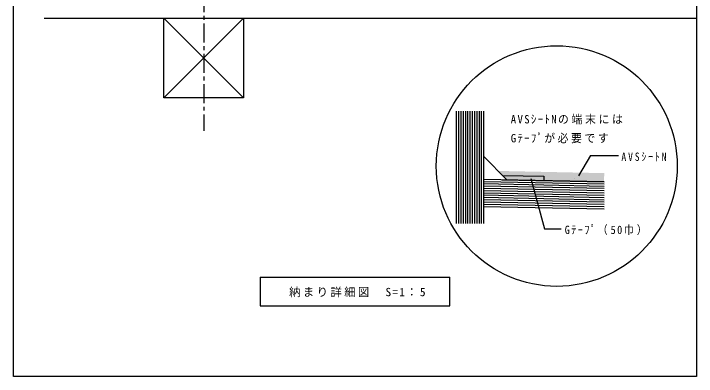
# Model space of a CAD drawing. Units: millimetres, scale not verified, with parts at other scales. Extents: x -456 to 444, y -620 to 665.
# Drawn here: x -456 to 444, y -620 to -141 of the extents above; entities that cross this region are included whole.
import ezdxf

# ---------------------------------------------------------------- set-up
doc = ezdxf.new("R2010")
doc.units = ezdxf.units.MM
doc.header["$LTSCALE"] = 5
doc.linetypes.add('CHAIN1', pattern=[8, 5, -1, 1, -1])
for name, color, linetype in [('0-0_境界寸法', 7, 'Continuous'), ('A-0', 4, 'Continuous'), ('F-0', 2, 'Continuous')]:
    doc.layers.add(name, color=color, linetype=linetype)
doc.styles.add('ＭＳ ゴシック', font='')
doc.styles.get('ＭＳ ゴシック').set_extended_font_data('MS Gothic')

msp = doc.modelspace()

# ---------------------------------------------------------------- linework, layer by layer
at = {"layer": '0-0_境界寸法', "color": 2}
for q in [(-130.625, -526.271), (119.375, -488.771)]:
    msp.add_line((-130.625, -488.771), q, dxfattribs=at)
msp.add_lwpolyline([(-130.625, -526.271), (119.375, -526.271), (119.375, -488.771)], dxfattribs=at)
at = {"layer": 'A-0', "linetype": 'CHAIN1'}
msp.add_line((-205.023, 486.201), (-205.023, -295.475), dxfattribs=at)
at = {"layer": 'A-0', "color": 3}
for p, q in [((-415.5, -146.738), (444.375, -146.738)), ((127.859, -269.317), (127.859, -417.634)), ((145.859, -269.317), (145.859, -417.634)), ((163.859, -269.317), (163.859, -417.634)), ((194.734, -360.161), (164.054, -329.481)), ((322.786, -362.749), (163.859, -359.537)), ((188.846, -354.272), (243.423, -355.392)), ((243.423, -354.637), (243.429, -354.637)), ((243.423, -355.392), (243.423, -361.145)), ((283.108, -358.693), (283.105, -358.693)), ((322.786, -380.752), (163.859, -377.539)), ((322.786, -398.755), (163.859, -395.543))]:
    msp.add_line(p, q, dxfattribs=at)
at = {"layer": 'A-0'}
for p, q in [((-257.523, -146.738), (-152.523, -251.738)), ((-152.523, -146.738), (-257.523, -251.738)), ((130.859, -269.317), (130.859, -417.634)), ((133.859, -269.317), (133.859, -417.634)), ((136.859, -269.317), (136.859, -417.634)), ((139.859, -269.317), (139.859, -417.634)), ((142.859, -269.317), (142.859, -417.634)), ((148.859, -269.317), (148.859, -417.634)), ((151.859, -269.317), (151.859, -417.634)), ((154.859, -269.317), (154.859, -417.634)), ((157.859, -269.317), (157.859, -417.634)), ((160.859, -269.317), (160.859, -417.634)), ((304.642, -328.126), (289.117, -355.017)), ((304.642, -328.126), (341.745, -328.126)), ((322.786, -365.75), (163.859, -362.537)), ((322.786, -368.75), (163.859, -365.537)), ((322.786, -371.751), (163.859, -368.538)), ((322.786, -374.751), (163.859, -371.538)), ((322.786, -377.751), (163.859, -374.538)), ((322.786, -383.753), (163.859, -380.54)), ((322.786, -386.753), (163.859, -383.54)), ((322.786, -389.754), (163.859, -386.541)), ((322.786, -392.754), (163.859, -389.541)), ((322.786, -395.755), (163.859, -392.542))]:
    msp.add_line(p, q, dxfattribs=at)
at = {"layer": 'A-0', "color": 7}
msp.add_line((188.054, -360.026), (322.786, -362.749), dxfattribs=at)
at = {"layer": 'A-0', "color": 3}
msp.add_lwpolyline([(-257.523, -146.738), (-152.523, -146.738), (-152.523, -251.738), (-257.523, -251.738)], close=True, dxfattribs=at)
at = {"layer": 'A-0'}
msp.add_lwpolyline([(226.204, -358.215), (244.011, -424.672), (266.334, -424.672)], dxfattribs=at)
at = {"layer": 'A-0', "color": 7}
msp.add_circle((260.372, -341.919), 158.804, dxfattribs=at)
for points in [[(182.948, -348.375), (188.846, -354.272), (243.423, -355.392)], [(243.423, -355.392), (322.891, -351.295), (182.948, -348.375)], [(243.423, -355.392), (322.786, -362.749), (322.891, -351.295)], [(243.423, -355.392), (243.423, -361.145), (322.786, -362.749)]]:
    msp.add_solid(points, dxfattribs=at)
at = {"layer": 'A-0', "color": 254}
msp.add_solid([(188.846, -354.272), (194.734, -360.161), (243.423, -355.392), (243.423, -361.145)], dxfattribs=at)
at = {"layer": 'F-0'}
msp.add_lwpolyline([(-455.625, -619.525), (-455.625, 665.475), (444.375, 665.475), (444.375, -619.525)], close=True, dxfattribs=at)

# ---------------------------------------------------------------- texts
at = {"layer": '0-0_境界寸法', "insert": (-92.5, -515.021), "char_height": 11, "attachment_point": 7, "style": 'ＭＳ ゴシック'}
msp.add_mtext('\\T1.21;納まり詳細図\u3000S=1：5', dxfattribs=at)
at = {"layer": 'A-0', "color": 7, "char_height": 11, "attachment_point": 7, "style": 'ＭＳ ゴシック'}
for s, insert in [('\\T1.25;\\W0.95;AVSｼｰﾄNの端末には', (199.697, -286.904)), ('\\T1.24;\\W0.95;Gﾃｰﾌﾟが必要です', (199.697, -311.904)), ('\\T1.39;\\W0.85;AVSｼｰﾄN', (345.538, -335.573)), ('\\T1.28;\\W0.9;Gﾃｰﾌﾟ（50巾）', (270.838, -433.085))]:
    msp.add_mtext(s, dxfattribs=dict(at, insert=insert))

doc.saveas('drawing.dxf')
